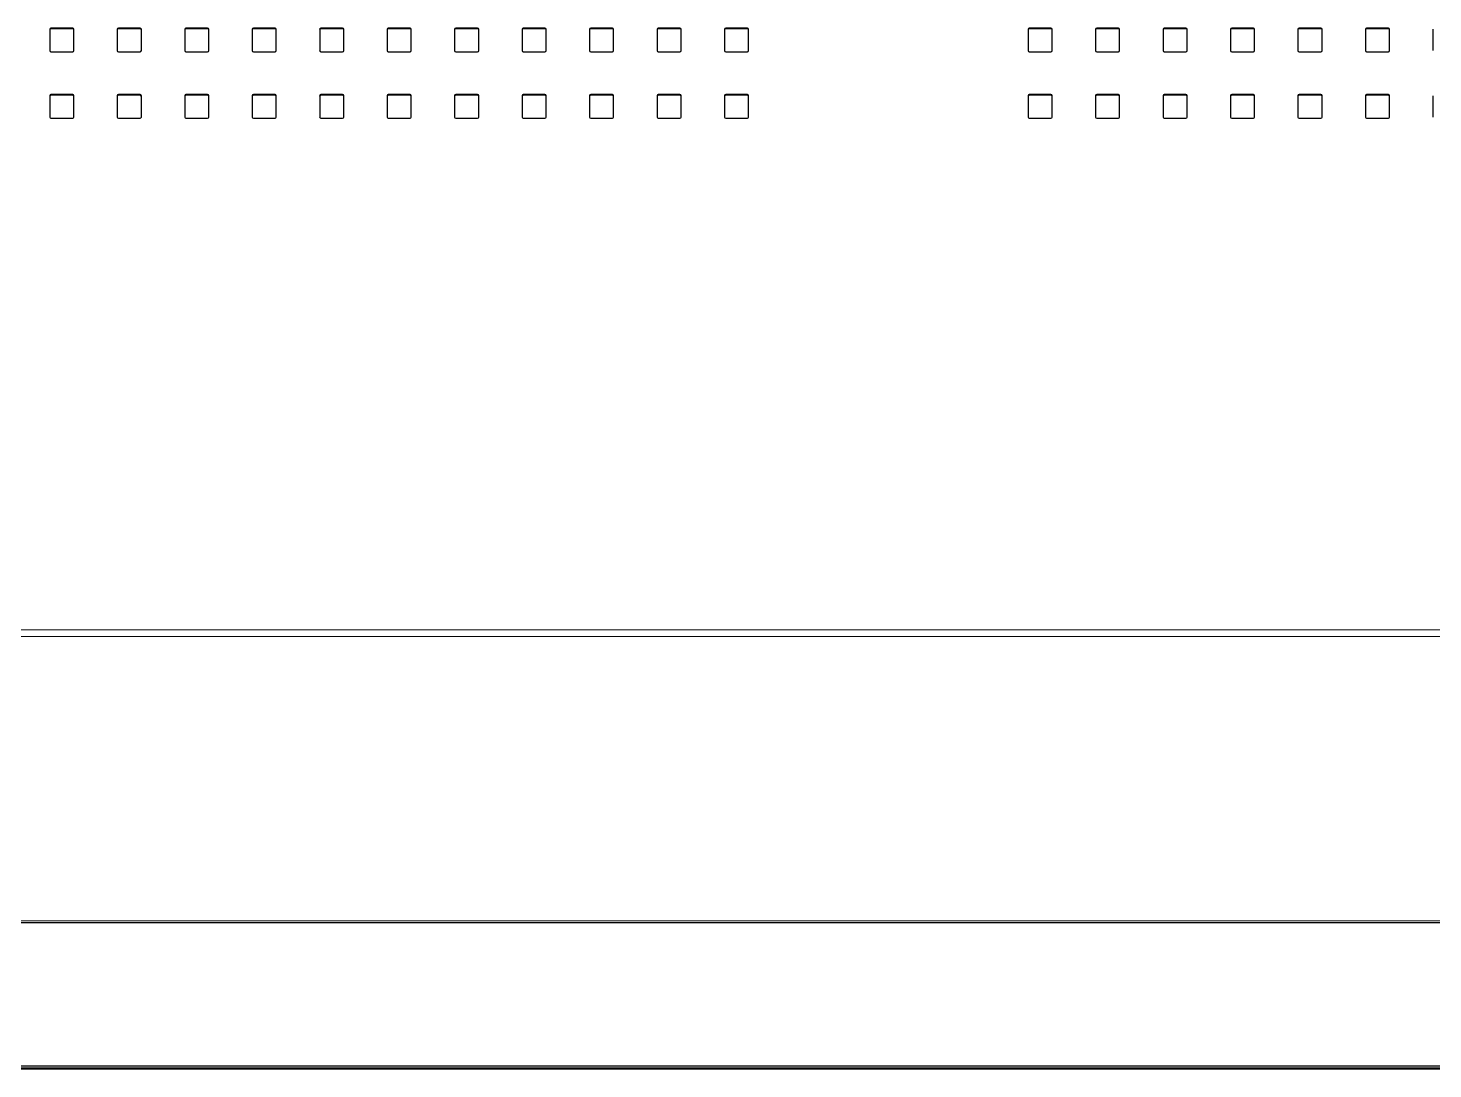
# Model space of a CAD drawing. Header units: millimetres. Extents: x -218071 to -203542, y 15363 to 51382.
# Drawn here: x -217608.8 to -217550.5, y 51294 to 51337.2 of the extents above; entities that cross this region are included whole.
import ezdxf

# ---------------------------------------------------------------- set-up
doc = ezdxf.new("R2010")
doc.units = ezdxf.units.MM
doc.header["$LTSCALE"] = 4
doc.layers.add('TPF-EQUIPEMENT', color=7, linetype='Continuous')

msp = doc.modelspace()

# ---------------------------------------------------------------- linework, layer by layer
at = {"layer": 'TPF-EQUIPEMENT', "color": 7, "linetype": 'Continuous', "lineweight": 25, "transparency": 33554671}
for p, q in [((-217607.902, 51337.157), (-217607.902, 51336.271)), ((-217606.952, 51337.206), (-217607.852, 51337.206)), ((-217606.952, 51337.18), (-217607.852, 51337.18)), ((-217606.902, 51336.271), (-217606.902, 51337.157)), ((-217605.102, 51337.157), (-217605.102, 51336.271)), ((-217604.152, 51337.206), (-217605.052, 51337.206)), ((-217604.152, 51337.18), (-217605.052, 51337.18)), ((-217604.102, 51336.271), (-217604.102, 51337.157)), ((-217602.302, 51337.157), (-217602.302, 51336.271)), ((-217601.352, 51337.206), (-217602.252, 51337.206)), ((-217601.352, 51337.18), (-217602.252, 51337.18)), ((-217601.302, 51336.271), (-217601.302, 51337.157)), ((-217599.502, 51337.157), (-217599.502, 51336.271)), ((-217598.552, 51337.206), (-217599.452, 51337.206)), ((-217598.552, 51337.18), (-217599.452, 51337.18)), ((-217598.502, 51336.271), (-217598.502, 51337.157)), ((-217596.702, 51337.157), (-217596.702, 51336.271)), ((-217595.752, 51337.206), (-217596.652, 51337.206)), ((-217595.752, 51337.18), (-217596.652, 51337.18)), ((-217595.702, 51336.271), (-217595.702, 51337.157)), ((-217593.902, 51337.157), (-217593.902, 51336.271)), ((-217592.952, 51337.206), (-217593.852, 51337.206)), ((-217592.952, 51337.18), (-217593.852, 51337.18)), ((-217592.902, 51336.271), (-217592.902, 51337.157)), ((-217591.102, 51337.157), (-217591.102, 51336.271)), ((-217590.152, 51337.206), (-217591.052, 51337.206)), ((-217590.152, 51337.18), (-217591.052, 51337.18)), ((-217590.102, 51336.271), (-217590.102, 51337.157)), ((-217588.302, 51337.157), (-217588.302, 51336.271)), ((-217587.352, 51337.206), (-217588.252, 51337.206)), ((-217587.352, 51337.18), (-217588.252, 51337.18)), ((-217587.302, 51336.271), (-217587.302, 51337.157)), ((-217585.502, 51337.157), (-217585.502, 51336.271)), ((-217584.552, 51337.206), (-217585.452, 51337.206)), ((-217584.552, 51337.18), (-217585.452, 51337.18)), ((-217584.502, 51336.271), (-217584.502, 51337.157)), ((-217582.702, 51337.157), (-217582.702, 51336.271)), ((-217581.752, 51337.206), (-217582.652, 51337.206)), ((-217581.752, 51337.18), (-217582.652, 51337.18)), ((-217581.702, 51336.271), (-217581.702, 51337.157)), ((-217579.902, 51337.157), (-217579.902, 51336.271)), ((-217578.952, 51337.206), (-217579.852, 51337.206)), ((-217578.952, 51337.18), (-217579.852, 51337.18)), ((-217578.902, 51336.271), (-217578.902, 51337.157)), ((-217567.302, 51337.157), (-217567.302, 51336.271)), ((-217566.352, 51337.206), (-217567.252, 51337.206)), ((-217566.352, 51337.18), (-217567.252, 51337.18)), ((-217566.302, 51336.271), (-217566.302, 51337.157)), ((-217564.502, 51337.157), (-217564.502, 51336.271)), ((-217563.552, 51337.206), (-217564.452, 51337.206)), ((-217563.552, 51337.18), (-217564.452, 51337.18)), ((-217563.502, 51336.271), (-217563.502, 51337.157)), ((-217561.702, 51337.157), (-217561.702, 51336.271)), ((-217560.752, 51337.206), (-217561.652, 51337.206)), ((-217560.752, 51337.18), (-217561.652, 51337.18)), ((-217560.702, 51336.271), (-217560.702, 51337.157)), ((-217558.902, 51337.157), (-217558.902, 51336.271)), ((-217557.952, 51337.206), (-217558.852, 51337.206)), ((-217557.952, 51337.18), (-217558.852, 51337.18)), ((-217557.902, 51336.271), (-217557.902, 51337.157)), ((-217556.102, 51337.157), (-217556.102, 51336.271)), ((-217555.152, 51337.206), (-217556.052, 51337.206)), ((-217555.152, 51337.18), (-217556.052, 51337.18)), ((-217555.102, 51336.271), (-217555.102, 51337.157)), ((-217553.302, 51337.157), (-217553.302, 51336.271)), ((-217552.352, 51337.206), (-217553.252, 51337.206)), ((-217552.352, 51337.18), (-217553.252, 51337.18)), ((-217552.302, 51336.271), (-217552.302, 51337.157)), ((-217550.502, 51337.157), (-217550.502, 51336.271)), ((-217607.852, 51336.222), (-217606.952, 51336.222)), ((-217605.052, 51336.222), (-217604.152, 51336.222)), ((-217602.252, 51336.222), (-217601.352, 51336.222)), ((-217599.452, 51336.222), (-217598.552, 51336.222)), ((-217596.652, 51336.222), (-217595.752, 51336.222)), ((-217593.852, 51336.222), (-217592.952, 51336.222)), ((-217591.052, 51336.222), (-217590.152, 51336.222)), ((-217588.252, 51336.222), (-217587.352, 51336.222)), ((-217585.452, 51336.222), (-217584.552, 51336.222)), ((-217582.652, 51336.222), (-217581.752, 51336.222)), ((-217579.852, 51336.222), (-217578.952, 51336.222)), ((-217567.252, 51336.222), (-217566.352, 51336.222)), ((-217564.452, 51336.222), (-217563.552, 51336.222)), ((-217561.652, 51336.222), (-217560.752, 51336.222)), ((-217558.852, 51336.222), (-217557.952, 51336.222)), ((-217556.052, 51336.222), (-217555.152, 51336.222)), ((-217553.252, 51336.222), (-217552.352, 51336.222)), ((-217607.902, 51334.4), (-217607.902, 51333.513)), ((-217606.952, 51334.449), (-217607.852, 51334.449)), ((-217606.952, 51334.423), (-217607.852, 51334.423)), ((-217606.902, 51333.513), (-217606.902, 51334.4)), ((-217605.102, 51334.4), (-217605.102, 51333.513)), ((-217604.152, 51334.449), (-217605.052, 51334.449)), ((-217604.152, 51334.423), (-217605.052, 51334.423)), ((-217604.102, 51333.513), (-217604.102, 51334.4)), ((-217602.302, 51334.4), (-217602.302, 51333.513)), ((-217601.352, 51334.449), (-217602.252, 51334.449)), ((-217601.352, 51334.423), (-217602.252, 51334.423)), ((-217601.302, 51333.513), (-217601.302, 51334.4)), ((-217599.502, 51334.4), (-217599.502, 51333.513)), ((-217598.552, 51334.449), (-217599.452, 51334.449)), ((-217598.552, 51334.423), (-217599.452, 51334.423)), ((-217598.502, 51333.513), (-217598.502, 51334.4)), ((-217596.702, 51334.4), (-217596.702, 51333.513)), ((-217595.752, 51334.449), (-217596.652, 51334.449)), ((-217595.752, 51334.423), (-217596.652, 51334.423)), ((-217595.702, 51333.513), (-217595.702, 51334.4)), ((-217593.902, 51334.4), (-217593.902, 51333.513)), ((-217592.952, 51334.449), (-217593.852, 51334.449)), ((-217592.952, 51334.423), (-217593.852, 51334.423)), ((-217592.902, 51333.513), (-217592.902, 51334.4)), ((-217591.102, 51334.4), (-217591.102, 51333.513)), ((-217590.152, 51334.449), (-217591.052, 51334.449)), ((-217590.152, 51334.423), (-217591.052, 51334.423)), ((-217590.102, 51333.513), (-217590.102, 51334.4)), ((-217588.302, 51334.4), (-217588.302, 51333.513)), ((-217587.352, 51334.449), (-217588.252, 51334.449)), ((-217587.352, 51334.423), (-217588.252, 51334.423)), ((-217587.302, 51333.513), (-217587.302, 51334.4)), ((-217585.502, 51334.4), (-217585.502, 51333.513)), ((-217584.552, 51334.449), (-217585.452, 51334.449)), ((-217584.552, 51334.423), (-217585.452, 51334.423)), ((-217584.502, 51333.513), (-217584.502, 51334.4)), ((-217582.702, 51334.4), (-217582.702, 51333.513)), ((-217581.752, 51334.449), (-217582.652, 51334.449)), ((-217581.752, 51334.423), (-217582.652, 51334.423)), ((-217581.702, 51333.513), (-217581.702, 51334.4)), ((-217579.902, 51334.4), (-217579.902, 51333.513)), ((-217578.952, 51334.449), (-217579.852, 51334.449)), ((-217578.952, 51334.423), (-217579.852, 51334.423)), ((-217578.902, 51333.513), (-217578.902, 51334.4)), ((-217567.302, 51334.4), (-217567.302, 51333.513)), ((-217566.352, 51334.449), (-217567.252, 51334.449)), ((-217566.352, 51334.423), (-217567.252, 51334.423)), ((-217566.302, 51333.513), (-217566.302, 51334.4)), ((-217564.502, 51334.4), (-217564.502, 51333.513)), ((-217563.552, 51334.449), (-217564.452, 51334.449)), ((-217563.552, 51334.423), (-217564.452, 51334.423)), ((-217563.502, 51333.513), (-217563.502, 51334.4)), ((-217561.702, 51334.4), (-217561.702, 51333.513)), ((-217560.752, 51334.449), (-217561.652, 51334.449)), ((-217560.752, 51334.423), (-217561.652, 51334.423)), ((-217560.702, 51333.513), (-217560.702, 51334.4)), ((-217558.902, 51334.4), (-217558.902, 51333.513)), ((-217557.952, 51334.449), (-217558.852, 51334.449)), ((-217557.952, 51334.423), (-217558.852, 51334.423)), ((-217557.902, 51333.513), (-217557.902, 51334.4)), ((-217556.102, 51334.4), (-217556.102, 51333.513)), ((-217555.152, 51334.449), (-217556.052, 51334.449)), ((-217555.152, 51334.423), (-217556.052, 51334.423)), ((-217555.102, 51333.513), (-217555.102, 51334.4)), ((-217553.302, 51334.4), (-217553.302, 51333.513)), ((-217552.352, 51334.449), (-217553.252, 51334.449)), ((-217552.352, 51334.423), (-217553.252, 51334.423)), ((-217552.302, 51333.513), (-217552.302, 51334.4)), ((-217550.502, 51334.4), (-217550.502, 51333.513)), ((-217607.852, 51333.464), (-217606.952, 51333.464)), ((-217605.052, 51333.464), (-217604.152, 51333.464)), ((-217602.252, 51333.464), (-217601.352, 51333.464)), ((-217599.452, 51333.464), (-217598.552, 51333.464)), ((-217596.652, 51333.464), (-217595.752, 51333.464)), ((-217593.852, 51333.464), (-217592.952, 51333.464)), ((-217591.052, 51333.464), (-217590.152, 51333.464)), ((-217588.252, 51333.464), (-217587.352, 51333.464)), ((-217585.452, 51333.464), (-217584.552, 51333.464)), ((-217582.652, 51333.464), (-217581.752, 51333.464)), ((-217579.852, 51333.464), (-217578.952, 51333.464)), ((-217567.252, 51333.464), (-217566.352, 51333.464)), ((-217564.452, 51333.464), (-217563.552, 51333.464)), ((-217561.652, 51333.464), (-217560.752, 51333.464)), ((-217558.852, 51333.464), (-217557.952, 51333.464)), ((-217556.052, 51333.464), (-217555.152, 51333.464)), ((-217553.252, 51333.464), (-217552.352, 51333.464)), ((-217638.702, 51300.079), (-217444.502, 51300.079)), ((-217638.752, 51294.136), (-217444.852, 51294.136)), ((-217444.852, 51294.036), (-217638.752, 51294.036)), ((-217638.552, 51294.005), (-217444.652, 51294.005))]:
    msp.add_line(p, q, dxfattribs=at)
at = {"layer": 'TPF-EQUIPEMENT', "color": 8, "linetype": 'Continuous', "lineweight": 18, "transparency": 33554671}
for p, q in [((-217607.852, 51337.18), (-217607.852, 51337.206)), ((-217606.952, 51337.18), (-217606.952, 51337.206)), ((-217605.052, 51337.18), (-217605.052, 51337.206)), ((-217604.152, 51337.18), (-217604.152, 51337.206)), ((-217602.252, 51337.18), (-217602.252, 51337.206)), ((-217601.352, 51337.18), (-217601.352, 51337.206)), ((-217599.452, 51337.18), (-217599.452, 51337.206)), ((-217598.552, 51337.18), (-217598.552, 51337.206)), ((-217596.652, 51337.18), (-217596.652, 51337.206)), ((-217595.752, 51337.18), (-217595.752, 51337.206)), ((-217593.852, 51337.18), (-217593.852, 51337.206)), ((-217592.952, 51337.18), (-217592.952, 51337.206)), ((-217591.052, 51337.18), (-217591.052, 51337.206)), ((-217590.152, 51337.18), (-217590.152, 51337.206)), ((-217588.252, 51337.18), (-217588.252, 51337.206)), ((-217587.352, 51337.18), (-217587.352, 51337.206)), ((-217585.452, 51337.18), (-217585.452, 51337.206)), ((-217584.552, 51337.18), (-217584.552, 51337.206)), ((-217582.652, 51337.18), (-217582.652, 51337.206)), ((-217581.752, 51337.18), (-217581.752, 51337.206)), ((-217579.852, 51337.18), (-217579.852, 51337.206)), ((-217578.952, 51337.18), (-217578.952, 51337.206)), ((-217567.252, 51337.18), (-217567.252, 51337.206)), ((-217566.352, 51337.18), (-217566.352, 51337.206)), ((-217564.452, 51337.18), (-217564.452, 51337.206)), ((-217563.552, 51337.18), (-217563.552, 51337.206)), ((-217561.652, 51337.18), (-217561.652, 51337.206)), ((-217560.752, 51337.18), (-217560.752, 51337.206)), ((-217558.852, 51337.18), (-217558.852, 51337.206)), ((-217557.952, 51337.18), (-217557.952, 51337.206)), ((-217556.052, 51337.18), (-217556.052, 51337.206)), ((-217555.152, 51337.18), (-217555.152, 51337.206)), ((-217553.252, 51337.18), (-217553.252, 51337.206)), ((-217552.352, 51337.18), (-217552.352, 51337.206)), ((-217607.852, 51334.423), (-217607.852, 51334.449)), ((-217606.952, 51334.423), (-217606.952, 51334.449)), ((-217605.052, 51334.423), (-217605.052, 51334.449)), ((-217604.152, 51334.423), (-217604.152, 51334.449)), ((-217602.252, 51334.423), (-217602.252, 51334.449)), ((-217601.352, 51334.423), (-217601.352, 51334.449)), ((-217599.452, 51334.423), (-217599.452, 51334.449)), ((-217598.552, 51334.423), (-217598.552, 51334.449)), ((-217596.652, 51334.423), (-217596.652, 51334.449)), ((-217595.752, 51334.423), (-217595.752, 51334.449)), ((-217593.852, 51334.423), (-217593.852, 51334.449)), ((-217592.952, 51334.423), (-217592.952, 51334.449)), ((-217591.052, 51334.423), (-217591.052, 51334.449)), ((-217590.152, 51334.423), (-217590.152, 51334.449)), ((-217588.252, 51334.423), (-217588.252, 51334.449)), ((-217587.352, 51334.423), (-217587.352, 51334.449)), ((-217585.452, 51334.423), (-217585.452, 51334.449)), ((-217584.552, 51334.423), (-217584.552, 51334.449)), ((-217582.652, 51334.423), (-217582.652, 51334.449)), ((-217581.752, 51334.423), (-217581.752, 51334.449)), ((-217579.852, 51334.423), (-217579.852, 51334.449)), ((-217578.952, 51334.423), (-217578.952, 51334.449)), ((-217567.252, 51334.423), (-217567.252, 51334.449)), ((-217566.352, 51334.423), (-217566.352, 51334.449)), ((-217564.452, 51334.423), (-217564.452, 51334.449)), ((-217563.552, 51334.423), (-217563.552, 51334.449)), ((-217561.652, 51334.423), (-217561.652, 51334.449)), ((-217560.752, 51334.423), (-217560.752, 51334.449)), ((-217558.852, 51334.423), (-217558.852, 51334.449)), ((-217557.952, 51334.423), (-217557.952, 51334.449)), ((-217556.052, 51334.423), (-217556.052, 51334.449)), ((-217555.152, 51334.423), (-217555.152, 51334.449)), ((-217553.252, 51334.423), (-217553.252, 51334.449)), ((-217552.352, 51334.423), (-217552.352, 51334.449)), ((-217638.702, 51312.233), (-217444.502, 51312.233)), ((-217638.702, 51311.951), (-217444.502, 51311.951)), ((-217638.702, 51300.149), (-217444.502, 51300.149))]:
    msp.add_line(p, q, dxfattribs=at)
at = {"layer": 'TPF-EQUIPEMENT', "color": 7, "linetype": 'Continuous', "lineweight": 25, "transparency": 33554671}
for centre, start, end in [((-217607.853, 51337.157), 89.56481, 179.55809), ((-217607.853, 51337.131), 89.56481, 179.55809), ((-217606.952, 51337.157), 0.44191, 90.43519), ((-217606.952, 51337.131), 0.44191, 90.43519), ((-217605.053, 51337.157), 89.56481, 179.55809), ((-217605.053, 51337.131), 89.56481, 179.55809), ((-217604.152, 51337.157), 0.44191, 90.43519), ((-217604.152, 51337.131), 0.44191, 90.43519), ((-217602.253, 51337.157), 89.56481, 179.55809), ((-217602.253, 51337.131), 89.56481, 179.55809), ((-217601.352, 51337.157), 0.44191, 90.43519), ((-217601.352, 51337.131), 0.44191, 90.43519), ((-217599.453, 51337.157), 89.56481, 179.55809), ((-217599.453, 51337.131), 89.56481, 179.55809), ((-217598.552, 51337.157), 0.44191, 90.43519), ((-217598.552, 51337.131), 0.44191, 90.43519), ((-217596.653, 51337.157), 89.56481, 179.55809), ((-217596.653, 51337.131), 89.56481, 179.55809), ((-217595.752, 51337.157), 0.44191, 90.43519), ((-217595.752, 51337.131), 0.44191, 90.43519), ((-217593.853, 51337.157), 89.56481, 179.55809), ((-217593.853, 51337.131), 89.56481, 179.55809), ((-217592.952, 51337.157), 0.44191, 90.43519), ((-217592.952, 51337.131), 0.44191, 90.43519), ((-217591.053, 51337.157), 89.56481, 179.55809), ((-217591.053, 51337.131), 89.56481, 179.55809), ((-217590.152, 51337.157), 0.44191, 90.43519), ((-217590.152, 51337.131), 0.44191, 90.43519), ((-217588.253, 51337.157), 89.56481, 179.55809), ((-217588.253, 51337.131), 89.56481, 179.55809), ((-217587.352, 51337.157), 0.44191, 90.43519), ((-217587.352, 51337.131), 0.44191, 90.43519), ((-217585.453, 51337.157), 89.56481, 179.55809), ((-217585.453, 51337.131), 89.56481, 179.55809), ((-217584.552, 51337.157), 0.44191, 90.43519), ((-217584.552, 51337.131), 0.44191, 90.43519), ((-217582.653, 51337.157), 89.56481, 179.55809), ((-217582.653, 51337.131), 89.56481, 179.55809), ((-217581.752, 51337.157), 0.44191, 90.43519), ((-217581.752, 51337.131), 0.44191, 90.43519), ((-217579.853, 51337.157), 89.56481, 179.55809), ((-217579.853, 51337.131), 89.56481, 179.55809), ((-217578.952, 51337.157), 0.44191, 90.43519), ((-217578.952, 51337.131), 0.44191, 90.43519), ((-217567.253, 51337.157), 89.56481, 179.55809), ((-217567.253, 51337.131), 89.56481, 179.55809), ((-217566.352, 51337.157), 0.44191, 90.43519), ((-217566.352, 51337.131), 0.44191, 90.43519), ((-217564.453, 51337.157), 89.56481, 179.55809), ((-217564.453, 51337.131), 89.56481, 179.55809), ((-217563.552, 51337.157), 0.44191, 90.43519), ((-217563.552, 51337.131), 0.44191, 90.43519), ((-217561.653, 51337.157), 89.56481, 179.55809), ((-217561.653, 51337.131), 89.56481, 179.55809), ((-217560.752, 51337.157), 0.44191, 90.43519), ((-217560.752, 51337.131), 0.44191, 90.43519), ((-217558.853, 51337.157), 89.56481, 179.55809), ((-217558.853, 51337.131), 89.56481, 179.55809), ((-217557.952, 51337.157), 0.44191, 90.43519), ((-217557.952, 51337.131), 0.44191, 90.43519), ((-217556.053, 51337.157), 89.56481, 179.55809), ((-217556.053, 51337.131), 89.56481, 179.55809), ((-217555.152, 51337.157), 0.44191, 90.43519), ((-217555.152, 51337.131), 0.44191, 90.43519), ((-217553.253, 51337.157), 89.56481, 179.55809), ((-217553.253, 51337.131), 89.56481, 179.55809), ((-217552.352, 51337.157), 0.44191, 90.43519), ((-217552.352, 51337.131), 0.44191, 90.43519), ((-217607.853, 51336.271), 180.44191, 270.43519), ((-217606.952, 51336.271), 269.56481, 359.55809), ((-217605.053, 51336.271), 180.44191, 270.43519), ((-217604.152, 51336.271), 269.56481, 359.55809), ((-217602.253, 51336.271), 180.44191, 270.43519), ((-217601.352, 51336.271), 269.56481, 359.55809), ((-217599.453, 51336.271), 180.44191, 270.43519), ((-217598.552, 51336.271), 269.56481, 359.55809), ((-217596.653, 51336.271), 180.44191, 270.43519), ((-217595.752, 51336.271), 269.56481, 359.55809), ((-217593.853, 51336.271), 180.44191, 270.43519), ((-217592.952, 51336.271), 269.56481, 359.55809), ((-217591.053, 51336.271), 180.44191, 270.43519), ((-217590.152, 51336.271), 269.56481, 359.55809), ((-217588.253, 51336.271), 180.44191, 270.43519), ((-217587.352, 51336.271), 269.56481, 359.55809), ((-217585.453, 51336.271), 180.44191, 270.43519), ((-217584.552, 51336.271), 269.56481, 359.55809), ((-217582.653, 51336.271), 180.44191, 270.43519), ((-217581.752, 51336.271), 269.56481, 359.55809), ((-217579.853, 51336.271), 180.44191, 270.43519), ((-217578.952, 51336.271), 269.56481, 359.55809), ((-217567.253, 51336.271), 180.44191, 270.43519), ((-217566.352, 51336.271), 269.56481, 359.55809), ((-217564.453, 51336.271), 180.44191, 270.43519), ((-217563.552, 51336.271), 269.56481, 359.55809), ((-217561.653, 51336.271), 180.44191, 270.43519), ((-217560.752, 51336.271), 269.56481, 359.55809), ((-217558.853, 51336.271), 180.44191, 270.43519), ((-217557.952, 51336.271), 269.56481, 359.55809), ((-217556.053, 51336.271), 180.44191, 270.43519), ((-217555.152, 51336.271), 269.56481, 359.55809), ((-217553.253, 51336.271), 180.44191, 270.43519), ((-217552.352, 51336.271), 269.56481, 359.55809), ((-217607.853, 51334.399), 89.56481, 179.55809), ((-217607.853, 51334.373), 89.56481, 179.55809), ((-217606.952, 51334.399), 0.44191, 90.43519), ((-217606.952, 51334.373), 0.44191, 90.43519), ((-217605.053, 51334.399), 89.56481, 179.55809), ((-217605.053, 51334.373), 89.56481, 179.55809), ((-217604.152, 51334.399), 0.44191, 90.43519), ((-217604.152, 51334.373), 0.44191, 90.43519), ((-217602.253, 51334.399), 89.56481, 179.55809), ((-217602.253, 51334.373), 89.56481, 179.55809), ((-217601.352, 51334.399), 0.44191, 90.43519), ((-217601.352, 51334.373), 0.44191, 90.43519), ((-217599.453, 51334.399), 89.56481, 179.55809), ((-217599.453, 51334.373), 89.56481, 179.55809), ((-217598.552, 51334.399), 0.44191, 90.43519), ((-217598.552, 51334.373), 0.44191, 90.43519), ((-217596.653, 51334.399), 89.56481, 179.55809), ((-217596.653, 51334.373), 89.56481, 179.55809), ((-217595.752, 51334.399), 0.44191, 90.43519), ((-217595.752, 51334.373), 0.44191, 90.43519), ((-217593.853, 51334.399), 89.56481, 179.55809), ((-217593.853, 51334.373), 89.56481, 179.55809), ((-217592.952, 51334.399), 0.44191, 90.43519), ((-217592.952, 51334.373), 0.44191, 90.43519), ((-217591.053, 51334.399), 89.56481, 179.55809), ((-217591.053, 51334.373), 89.56481, 179.55809), ((-217590.152, 51334.399), 0.44191, 90.43519), ((-217590.152, 51334.373), 0.44191, 90.43519), ((-217588.253, 51334.399), 89.56481, 179.55809), ((-217588.253, 51334.373), 89.56481, 179.55809), ((-217587.352, 51334.399), 0.44191, 90.43519), ((-217587.352, 51334.373), 0.44191, 90.43519), ((-217585.453, 51334.399), 89.56481, 179.55809), ((-217585.453, 51334.373), 89.56481, 179.55809), ((-217584.552, 51334.399), 0.44191, 90.43519), ((-217584.552, 51334.373), 0.44191, 90.43519), ((-217582.653, 51334.399), 89.56481, 179.55809), ((-217582.653, 51334.373), 89.56481, 179.55809), ((-217581.752, 51334.399), 0.44191, 90.43519), ((-217581.752, 51334.373), 0.44191, 90.43519), ((-217579.853, 51334.399), 89.56481, 179.55809), ((-217579.853, 51334.373), 89.56481, 179.55809), ((-217578.952, 51334.399), 0.44191, 90.43519), ((-217578.952, 51334.373), 0.44191, 90.43519), ((-217567.253, 51334.399), 89.56481, 179.55809), ((-217567.253, 51334.373), 89.56481, 179.55809), ((-217566.352, 51334.399), 0.44191, 90.43519), ((-217566.352, 51334.373), 0.44191, 90.43519), ((-217564.453, 51334.399), 89.56481, 179.55809), ((-217564.453, 51334.373), 89.56481, 179.55809), ((-217563.552, 51334.399), 0.44191, 90.43519), ((-217563.552, 51334.373), 0.44191, 90.43519), ((-217561.653, 51334.399), 89.56481, 179.55809), ((-217561.653, 51334.373), 89.56481, 179.55809), ((-217560.752, 51334.399), 0.44191, 90.43519), ((-217560.752, 51334.373), 0.44191, 90.43519), ((-217558.853, 51334.399), 89.56481, 179.55809), ((-217558.853, 51334.373), 89.56481, 179.55809), ((-217557.952, 51334.399), 0.44191, 90.43519), ((-217557.952, 51334.373), 0.44191, 90.43519), ((-217556.053, 51334.399), 89.56481, 179.55809), ((-217556.053, 51334.373), 89.56481, 179.55809), ((-217555.152, 51334.399), 0.44191, 90.43519), ((-217555.152, 51334.373), 0.44191, 90.43519), ((-217553.253, 51334.399), 89.56481, 179.55809), ((-217553.253, 51334.373), 89.56481, 179.55809), ((-217552.352, 51334.399), 0.44191, 90.43519), ((-217552.352, 51334.373), 0.44191, 90.43519), ((-217607.853, 51333.514), 180.44191, 270.43519), ((-217606.952, 51333.514), 269.56481, 359.55809), ((-217605.053, 51333.514), 180.44191, 270.43519), ((-217604.152, 51333.514), 269.56481, 359.55809), ((-217602.253, 51333.514), 180.44191, 270.43519), ((-217601.352, 51333.514), 269.56481, 359.55809), ((-217599.453, 51333.514), 180.44191, 270.43519), ((-217598.552, 51333.514), 269.56481, 359.55809), ((-217596.653, 51333.514), 180.44191, 270.43519), ((-217595.752, 51333.514), 269.56481, 359.55809), ((-217593.853, 51333.514), 180.44191, 270.43519), ((-217592.952, 51333.514), 269.56481, 359.55809), ((-217591.053, 51333.514), 180.44191, 270.43519), ((-217590.152, 51333.514), 269.56481, 359.55809), ((-217588.253, 51333.514), 180.44191, 270.43519), ((-217587.352, 51333.514), 269.56481, 359.55809), ((-217585.453, 51333.514), 180.44191, 270.43519), ((-217584.552, 51333.514), 269.56481, 359.55809), ((-217582.653, 51333.514), 180.44191, 270.43519), ((-217581.752, 51333.514), 269.56481, 359.55809), ((-217579.853, 51333.514), 180.44191, 270.43519), ((-217578.952, 51333.514), 269.56481, 359.55809), ((-217567.253, 51333.514), 180.44191, 270.43519), ((-217566.352, 51333.514), 269.56481, 359.55809), ((-217564.453, 51333.514), 180.44191, 270.43519), ((-217563.552, 51333.514), 269.56481, 359.55809), ((-217561.653, 51333.514), 180.44191, 270.43519), ((-217560.752, 51333.514), 269.56481, 359.55809), ((-217558.853, 51333.514), 180.44191, 270.43519), ((-217557.952, 51333.514), 269.56481, 359.55809), ((-217556.053, 51333.514), 180.44191, 270.43519), ((-217555.152, 51333.514), 269.56481, 359.55809), ((-217553.253, 51333.514), 180.44191, 270.43519), ((-217552.352, 51333.514), 269.56481, 359.55809)]:
    msp.add_arc(centre, 0.0496, start, end, dxfattribs=at)

doc.saveas('drawing.dxf')
